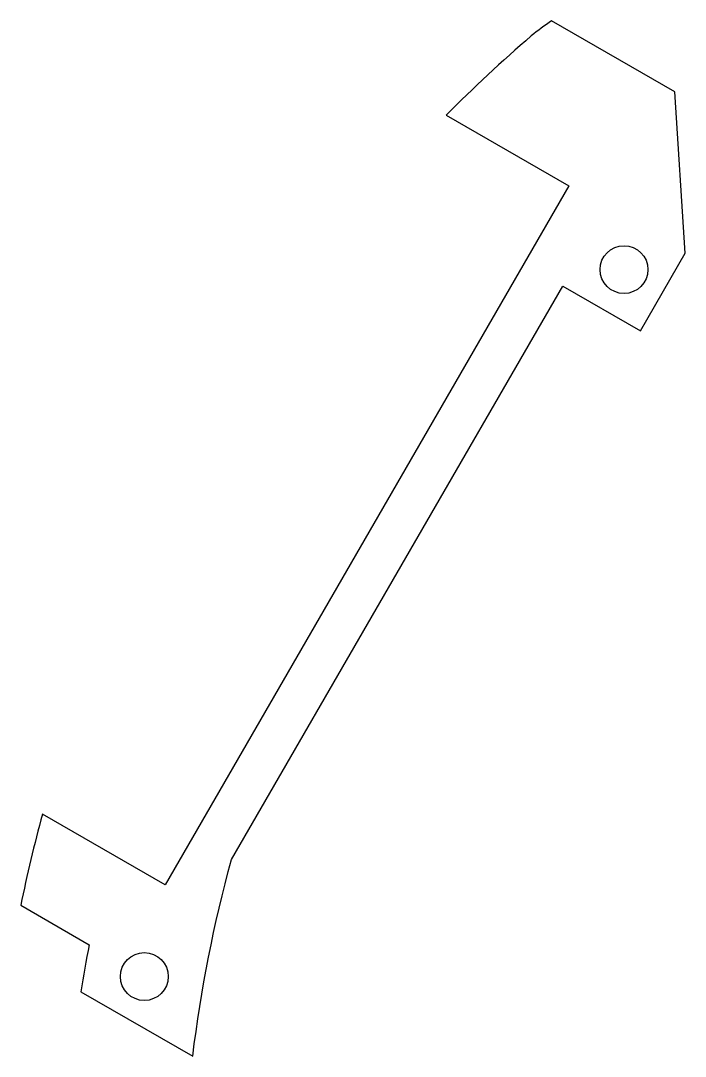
# Model space of a CAD drawing. Header units: millimetres. Extents: x -102.8 to -58.4, y 11.2 to 80.4.
import ezdxf

# ---------------------------------------------------------------- set-up
doc = ezdxf.new("R2010")
doc.units = ezdxf.units.MM
doc.layers.get('0').update_dxf_attribs({"linetype": 'CONTINUOUS'})

msp = doc.modelspace()

# ---------------------------------------------------------------- linework, layer by layer
msp.add_lwpolyline([(-58.38, 64.883), (-59.076, 75.677), (-67.319, 80.436, 0.017064), (-68.687, 79.417, 0.018517), (-74.375, 74.117), (-66.174, 69.383), (-93.174, 22.617), (-101.375, 27.352, 0.014911), (-102.825, 21.261), (-98.251, 18.62, 0.007991), (-98.796, 15.471), (-91.321, 11.155, -0.036509), (-88.727, 24.32), (-66.576, 62.687), (-61.38, 59.687)], format="xyb", close=True)
for centre in [(-62.478, 63.785), (-94.558, 16.488)]:
    msp.add_circle(centre, 1.6)

doc.saveas('drawing.dxf')
